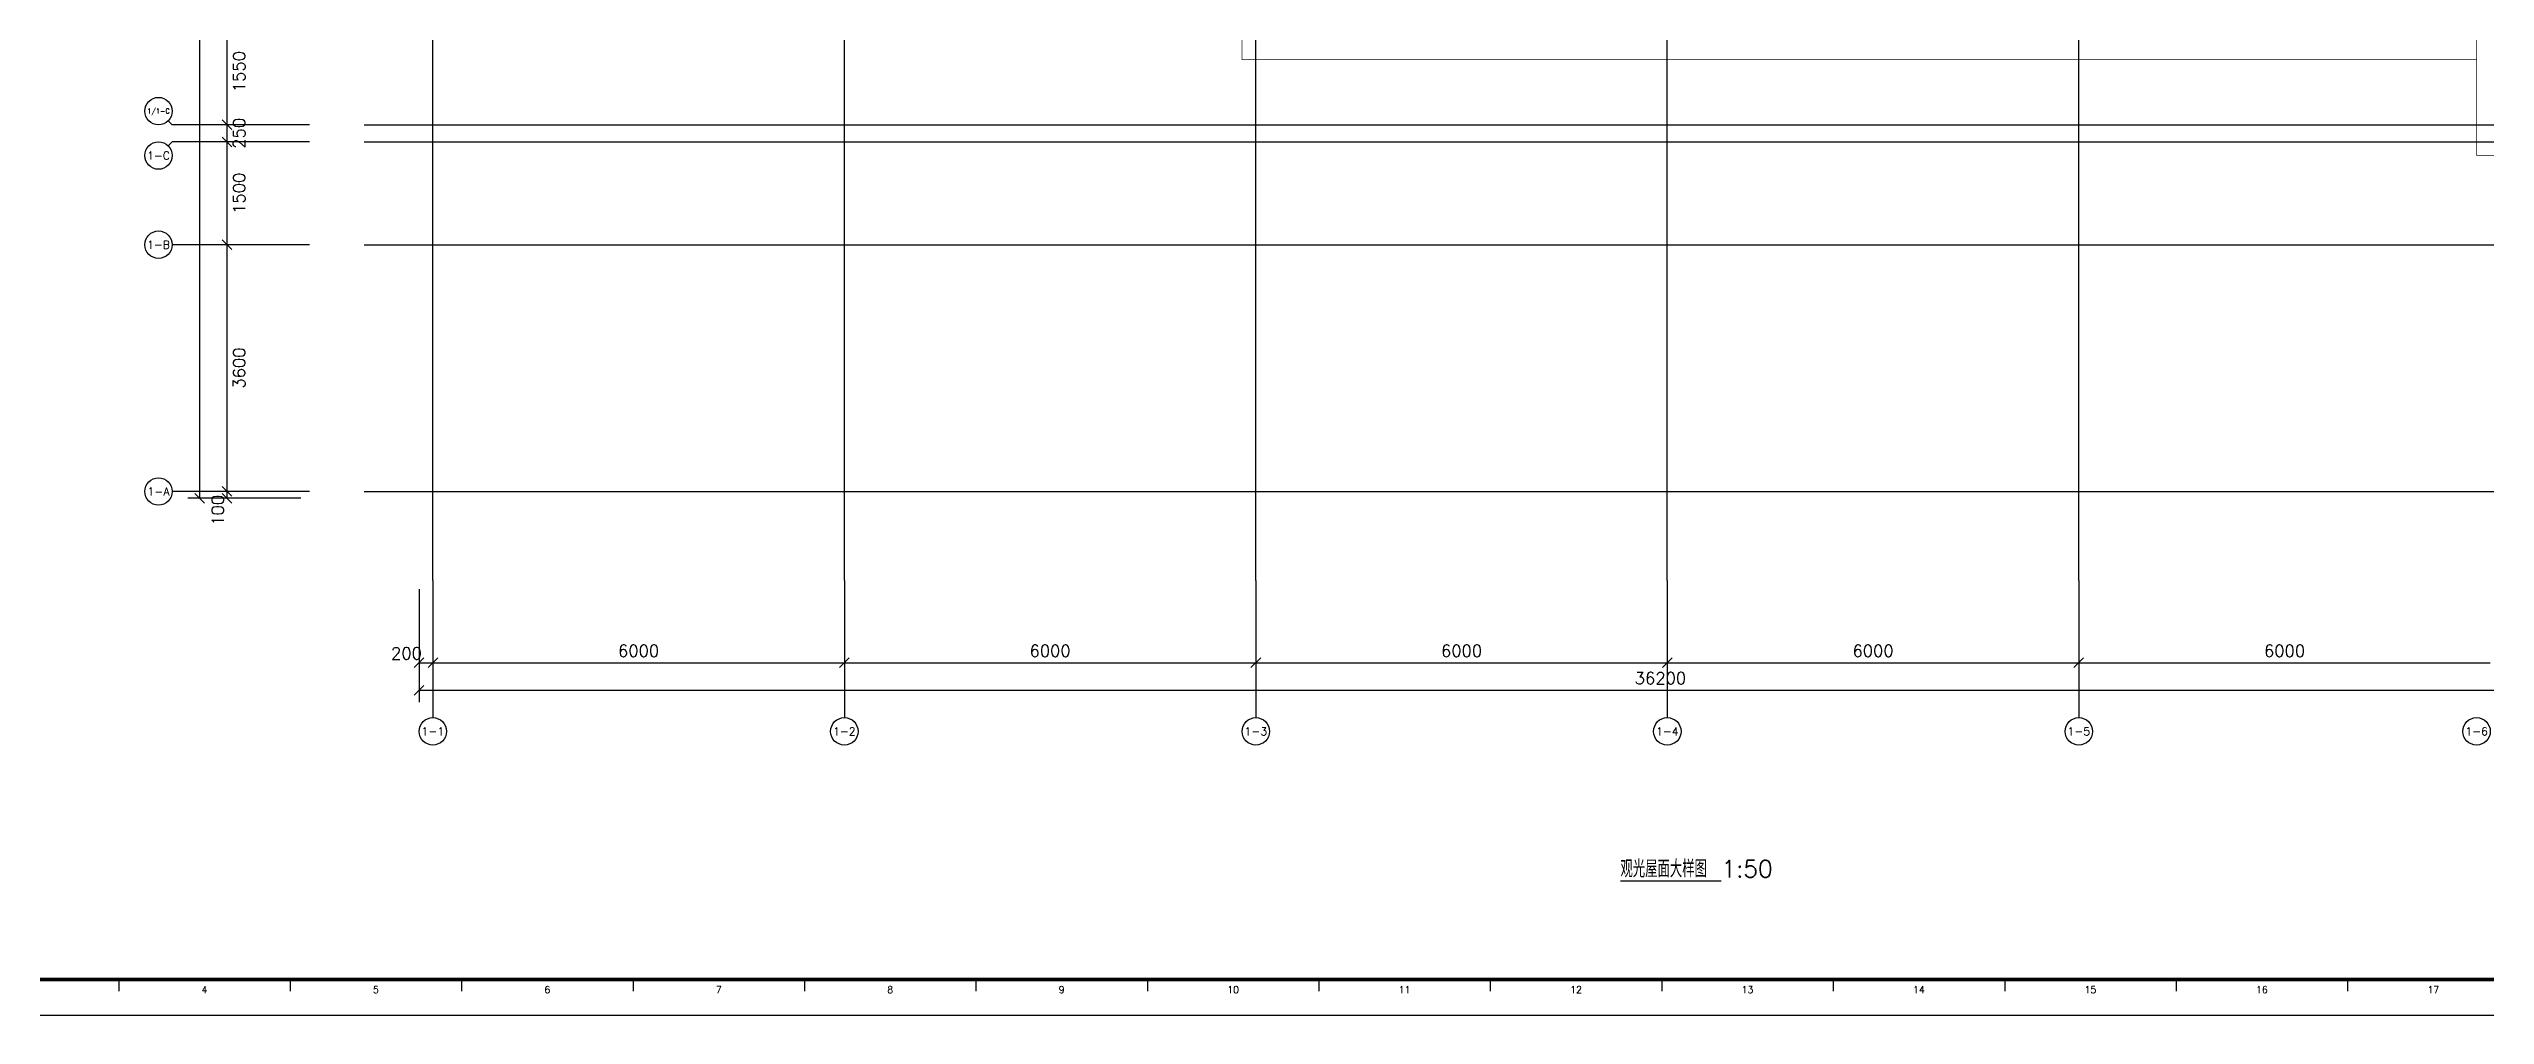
# Model space of a CAD drawing. Header units: inches. Extents: x 0 to 508000, y 0 to 738838.
# Drawn here: x 448830 to 484358, y 198338 to 212441 of the extents above; entities that cross this region are included whole.
import ezdxf
from ezdxf.enums import TextEntityAlignment as Align
from ezdxf.lldxf.tags import DXFTag

# ---------------------------------------------------------------- set-up
doc = ezdxf.new("R2010")
doc.units = ezdxf.units.IN
doc.header["$LTSCALE"] = 1000
doc.header["$MEASUREMENT"] = 0
doc.layers.get('0').update_dxf_attribs({"true_color": 0xffffff})
for name, color, linetype, true_color in [('AXIS', 3, 'Continuous', 0x00ff00), ('DIM_SYMB', 3, 'Continuous', 0x00ff00), ('DOTE', 1, 'DOTE', 0xff0000), ('TK', 7, 'Continuous', 0xffffff), ('ZG-图框层', 4, 'Continuous', 0x00ffff)]:
    doc.layers.add(name, color=color, linetype=linetype, true_color=true_color)
doc.styles.add('ISOCP', font='txt.shx', dxfattribs={"height": 0.2, "bigfont": 'gbcbig.shx'})
doc.styles.add('TXTSTY_ANONYMOUS', font='txt.shx', dxfattribs={"height": 0.2, "bigfont": 'gbcbig.shx'})
tags = doc.linetypes.add('DOTE', pattern=[2.4200000000000004, 2, -0.2, 0.02, -0.2]).pattern_tags.tags
tags[10:11] = [DXFTag(74, 4), DXFTag(75, 0), DXFTag(340, '0'), DXFTag(46, 0.0), DXFTag(50, 0.0), DXFTag(44, 0.0), DXFTag(45, 0.0)]
tags[8:9] = [DXFTag(74, 4), DXFTag(75, 0), DXFTag(340, '0'), DXFTag(46, 0.0), DXFTag(50, 0.0), DXFTag(44, 0.0), DXFTag(45, 0.0)]
tags[6:7] = [DXFTag(74, 4), DXFTag(75, 0), DXFTag(340, '0'), DXFTag(46, 0.0), DXFTag(50, 0.0), DXFTag(44, 0.0), DXFTag(45, 0.0)]
tags[4:5] = [DXFTag(74, 4), DXFTag(75, 0), DXFTag(340, '0'), DXFTag(46, 0.0), DXFTag(50, 0.0), DXFTag(44, 0.0), DXFTag(45, 0.0)]

# ---------------------------------------------------------------- blocks, each defined once
blk = doc.blocks.new('DAnoyomous15506')
at = {"layer": 'AXIS', "lineweight": -3}
for p, q in [((452630.8985908031, 234181.2972284555), (450630.8985908031, 234181.2972284555)), ((452630.8985908031, 230281.2972284555), (450630.8985908031, 230281.2972284555)), ((452630.8985908031, 227281.2972284555), (450630.8985908031, 227281.2972284555)), ((452630.8985908031, 223981.2972284555), (450630.8985908031, 223981.2972284555)), ((452630.8985908031, 221581.2972284555), (450630.8985908031, 221581.2972284555)), ((452630.8985908031, 215881.2972284555), (450630.8985908031, 215881.2972284555)), ((452630.8985908031, 212881.2972284555), (450630.8985908031, 212881.2972284555)), ((450630.8985908031, 211331.2972284555), (450572.3199470043, 211389.8758722544)), ((450630.8985908031, 211081.2972284555), (450572.3199470043, 211022.7185846567)), ((452630.8985908031, 211331.2972284555), (450630.8985908031, 211331.2972284555)), ((452630.8985908031, 211081.2972284555), (450630.8985908031, 211081.2972284555)), ((452630.8985908031, 209581.2972284555), (450630.8985908031, 209581.2972284555)), ((452630.8985908031, 205981.2972284555), (450630.8985908031, 205981.2972284555))]:
    blk.add_line(p, q, dxfattribs=at)
for centre in [(450430.8985908031, 234181.2972284555), (450430.8985908031, 230281.2972284555), (450430.8985908031, 227281.2972284555), (450430.8985908031, 223981.2972284555), (450430.8985908031, 221581.2972284555), (450430.8985908031, 215881.2972284555), (450430.8985908031, 212881.2972284555), (450430.8985908031, 211531.2972284555), (450430.8985908031, 210881.2972284555), (450430.8985908031, 209581.2972284555), (450430.8985908031, 205981.2972284555)]:
    blk.add_circle(centre, 200, dxfattribs=at)
at = {"layer": 'AXIS', "color": 7, "true_color": 0xffffff, "style": 'TXTSTY_ANONYMOUS'}
for s, height, p in [('1-L', 116.6666641235352, (450430.8985908031, 234181.2972284555)), ('1-H', 116.6666641235352, (450430.8985908031, 230281.2972284555)), ('1-G', 116.6666641235352, (450430.8985908031, 227281.2972284555)), ('1/1-F', 70, (450430.8985908031, 223981.2972284555)), ('1-F', 116.6666641235352, (450430.8985908031, 221581.2972284555)), ('1-E', 116.6666641235352, (450430.8985908031, 215881.2972284555)), ('1-D', 116.6666641235352, (450430.8985908031, 212881.2972284555)), ('1/1-C', 70, (450430.8985908031, 211531.2972284555)), ('1-C', 116.6666641235352, (450430.8985908031, 210881.2972284555)), ('1-B', 116.6666641235352, (450430.8985908031, 209581.2972284555)), ('1-A', 116.6666641235352, (450430.8985908031, 205981.2972284555))]:
    blk.add_text(s, height=height, dxfattribs=at).set_placement(p, align=Align.MIDDLE_CENTER)
blk = doc.blocks.new('DAnoyomous15513')
at = {"layer": 'AXIS', "lineweight": -3}
for p, q in [((452505.8985908031, 234381.3618938923), (450855.8985908031, 234381.3618938923)), ((451101.6092689037, 234310.6512157917), (450960.1879127026, 234452.0725719929)), ((451030.8985908031, 205881.2972284555), (451030.8985908031, 234381.3618938923)), ((452505.8985908031, 205881.2972284555), (450855.8985908031, 205881.2972284555)), ((451101.6092689037, 205810.586550355), (450960.1879127026, 205952.0079065561))]:
    blk.add_line(p, q, dxfattribs=at)
at = {"layer": 'AXIS', "color": 7, "true_color": 0xffffff, "style": 'TXTSTY_ANONYMOUS'}
blk.add_text('28500', height=175, rotation=90.00000250447816, dxfattribs=at).set_placement((451205.8985908031, 220131.3295612335), align=Align.MIDDLE_CENTER)
blk = doc.blocks.new('DAnoyomous15564')
at = {"layer": 'AXIS', "lineweight": -3}
for p, q in [((452505.8985908031, 234381.3618938923), (451255.8985908031, 234381.3618938923)), ((452505.8985908031, 234181.2972284555), (451255.8985908031, 234181.2972284555)), ((451501.6092689037, 234310.6512157917), (451360.1879127026, 234452.0725719929)), ((451501.6092689037, 234110.586550355), (451360.1879127026, 234252.0079065561)), ((451430.8985908031, 234181.2972284555), (451430.8985908031, 234381.3618938923)), ((451430.8985908031, 230281.2972284555), (451430.8985908031, 234181.2972284555)), ((452505.8985908031, 230281.2972284555), (451255.8985908031, 230281.2972284555)), ((451501.6092689037, 230210.586550355), (451360.1879127026, 230352.0079065561)), ((451430.8985908031, 227281.2972284555), (451430.8985908031, 230281.2972284555)), ((452505.8985908031, 227281.2972284555), (451255.8985908031, 227281.2972284555)), ((451501.6092689037, 227210.586550355), (451360.1879127026, 227352.0079065561)), ((451430.8985908031, 223981.2972284555), (451430.8985908031, 227281.2972284555)), ((452505.8985908031, 223981.2972284555), (451255.8985908031, 223981.2972284555)), ((451501.6092689037, 223910.586550355), (451360.1879127026, 224052.0079065561)), ((451430.8985908031, 221581.2972284555), (451430.8985908031, 223981.2972284555)), ((452505.8985908031, 221581.2972284555), (451255.8985908031, 221581.2972284555)), ((451501.6092689037, 221510.586550355), (451360.1879127026, 221652.0079065561)), ((451430.8985908031, 215881.2972284555), (451430.8985908031, 221581.2972284555)), ((452505.8985908031, 215881.2972284555), (451255.8985908031, 215881.2972284555)), ((451501.6092689037, 215810.586550355), (451360.1879127026, 215952.0079065561)), ((451430.8985908031, 212881.2972284555), (451430.8985908031, 215881.2972284555)), ((452505.8985908031, 212881.2972284555), (451255.8985908031, 212881.2972284555)), ((451501.6092689037, 212810.586550355), (451360.1879127026, 212952.0079065561)), ((451430.8985908031, 211331.2972284555), (451430.8985908031, 212881.2972284555)), ((451501.6092689037, 211260.586550355), (451360.1879127026, 211402.0079065561)), ((452505.8985908031, 211331.2972284555), (451255.8985908031, 211331.2972284555)), ((452505.8985908031, 211081.2972284555), (451255.8985908031, 211081.2972284555)), ((451501.6092689037, 211010.586550355), (451360.1879127026, 211152.0079065561)), ((451430.8985908031, 211081.2972284555), (451430.8985908031, 211331.2972284555)), ((451430.8985908031, 209581.2972284555), (451430.8985908031, 211081.2972284555)), ((451501.6092689037, 209510.586550355), (451360.1879127026, 209652.0079065561)), ((452505.8985908031, 209581.2972284555), (451255.8985908031, 209581.2972284555)), ((451430.8985908031, 205981.2972284555), (451430.8985908031, 209581.2972284555)), ((452505.8985908031, 205981.2972284555), (451255.8985908031, 205981.2972284555)), ((452505.8985908031, 205881.2972284555), (451255.8985908031, 205881.2972284555)), ((451501.6092689037, 205910.586550355), (451360.1879127026, 206052.0079065561)), ((451501.6092689037, 205810.586550355), (451360.1879127026, 205952.0079065561)), ((451430.8985908031, 205881.2972284555), (451430.8985908031, 205981.2972284555))]:
    blk.add_line(p, q, dxfattribs=at)
at = {"layer": 'AXIS', "color": 7, "true_color": 0xffffff, "style": 'TXTSTY_ANONYMOUS'}
for s, p in [('200', (451293.3985908031, 234566.3618938923)), ('3900', (451605.8985908031, 232231.2972284555)), ('3000', (451605.8985908031, 228781.2972284555)), ('3300', (451605.8985908031, 225631.2972284555)), ('2400', (451605.8985908031, 222781.2972284555)), ('5700', (451605.8985908031, 218731.2972284555)), ('3000', (451605.8985908031, 214381.2972284555)), ('1550', (451605.8985908031, 212106.2972284555)), ('250', (451605.8985908031, 211206.2972284555)), ('1500', (451605.8985908031, 210331.2972284555)), ('3600', (451605.8985908031, 207781.2972284555)), ('100', (451293.3985908031, 205706.2972284555))]:
    blk.add_text(s, height=175, rotation=90.00000250447816, dxfattribs=at).set_placement(p, align=Align.MIDDLE_CENTER)
blk = doc.blocks.new('DAnoyomous15654')
at = {"layer": 'AXIS', "lineweight": -3}
for p, q in [((454430.8985908031, 204681.2972284555), (454430.8985908031, 202681.2972284555)), ((460430.8985908031, 204681.2972284555), (460430.8985908031, 202681.2972284555)), ((466430.8985908031, 204681.2972284555), (466430.8985908031, 202681.2972284555)), ((472430.8985908031, 204681.2972284555), (472430.8985908031, 202681.2972284555)), ((478430.8985908031, 204681.2972284555), (478430.8985908031, 202681.2972284555))]:
    blk.add_line(p, q, dxfattribs=at)
for centre in [(454430.8985908031, 202481.2972284555), (460430.8985908031, 202481.2972284555), (466430.8985908031, 202481.2972284555), (472430.8985908031, 202481.2972284555), (478430.8985908031, 202481.2972284555), (484230.8985908031, 202481.2972284555)]:
    blk.add_circle(centre, 200, dxfattribs=at)
at = {"layer": 'AXIS', "color": 7, "true_color": 0xffffff, "style": 'TXTSTY_ANONYMOUS'}
for s, p in [('1-1', (454430.8985908031, 202481.2972284555)), ('1-2', (460430.8985908031, 202481.2972284555)), ('1-3', (466430.8985908031, 202481.2972284555)), ('1-4', (472430.8985908031, 202481.2972284555)), ('1-5', (478430.8985908031, 202481.2972284555)), ('1-6', (484230.8985908031, 202481.2972284555))]:
    blk.add_text(s, height=116.6666641235352, dxfattribs=at).set_placement(p, align=Align.MIDDLE_CENTER)
blk = doc.blocks.new('DAnoyomous15661')
at = {"layer": 'AXIS', "lineweight": -3}
for p, q in [((454230.8985908031, 204556.2972284555), (454230.8985908031, 202906.2972284555)), ((454301.6092689037, 203152.0079065561), (454160.1879127026, 203010.586550355)), ((454230.8985908031, 203081.2972284555), (490430.8985908031, 203081.2972284555))]:
    blk.add_line(p, q, dxfattribs=at)
at = {"layer": 'AXIS', "color": 7, "true_color": 0xffffff, "style": 'TXTSTY_ANONYMOUS'}
blk.add_text('36200', height=175, dxfattribs=at).set_placement((472330.8985908031, 203256.2972284555), align=Align.MIDDLE_CENTER)
blk = doc.blocks.new('DAnoyomous15700')
at = {"layer": 'AXIS', "lineweight": -3}
for p, q in [((454230.8985908031, 204556.2972284555), (454230.8985908031, 203306.2972284555)), ((454430.8985908031, 204556.2972284555), (454430.8985908031, 203306.2972284555)), ((460430.8985908031, 204556.2972284555), (460430.8985908031, 203306.2972284555)), ((466430.8985908031, 204556.2972284555), (466430.8985908031, 203306.2972284555)), ((472430.8985908031, 204556.2972284555), (472430.8985908031, 203306.2972284555)), ((478430.8985908031, 204556.2972284555), (478430.8985908031, 203306.2972284555)), ((454301.6092689037, 203552.0079065561), (454160.1879127026, 203410.586550355)), ((454230.8985908031, 203481.2972284555), (454430.8985908031, 203481.2972284555)), ((454501.6092689037, 203552.0079065561), (454360.1879127026, 203410.586550355)), ((454430.8985908031, 203481.2972284555), (460430.8985908031, 203481.2972284555)), ((460501.6092689037, 203552.0079065561), (460360.1879127026, 203410.586550355)), ((460430.8985908031, 203481.2972284555), (466430.8985908031, 203481.2972284555)), ((466501.6092689037, 203552.0079065561), (466360.1879127026, 203410.586550355)), ((466430.8985908031, 203481.2972284555), (472430.8985908031, 203481.2972284555)), ((472501.6092689037, 203552.0079065561), (472360.1879127026, 203410.586550355)), ((472430.8985908031, 203481.2972284555), (478430.8985908031, 203481.2972284555)), ((478501.6092689037, 203552.0079065561), (478360.1879127026, 203410.586550355)), ((478430.8985908031, 203481.2972284555), (484430.8985908031, 203481.2972284555))]:
    blk.add_line(p, q, dxfattribs=at)
at = {"layer": 'AXIS', "color": 7, "true_color": 0xffffff, "style": 'TXTSTY_ANONYMOUS'}
for s, p in [('200', (454045.8985908031, 203618.7972284555)), ('6000', (457430.8985908031, 203656.2972284555)), ('6000', (463430.8985908031, 203656.2972284555)), ('6000', (469430.8985908031, 203656.2972284555)), ('6000', (475430.8985908031, 203656.2972284555)), ('6000', (481430.8985908031, 203656.2972284555))]:
    blk.add_text(s, height=175, dxfattribs=at).set_placement(p, align=Align.MIDDLE_CENTER)
blk = doc.blocks.new('DAnoyomous39791')
at = {"layer": 'DIM_SYMB', "lineweight": -3}
blk.add_line((471747.4943189621, 200297.9970854521), (473217.4943189621, 200297.9970854521), dxfattribs=at)
at = {"layer": 'DIM_SYMB', "color": 7, "true_color": 0xffffff, "style": 'TXTSTY_ANONYMOUS'}
for s, p in [('观光屋面大样图', (471747.4943189621, 200350.4970854521)), ('1:50', (473218.0943189859, 200350.4970854521))]:
    blk.add_text(s, height=250, dxfattribs=at).set_placement(p)

msp = doc.modelspace()

# ---------------------------------------------------------------- linework, layer by layer
at = {"lineweight": -3, "const_width": 10}
for points in [[(484230.8985908031, 210881.2972284555), (484230.8985908031, 221431.2972284555)], [(484230.8985908031, 212281.2972284555), (466230.8985908031, 212281.2972284555), (466230.8985908031, 215681.2972284555)], [(484230.8985908031, 210881.2972284555), (490630.8985908031, 210881.2972284555)]]:
    msp.add_lwpolyline(points, dxfattribs=at)
at = {"layer": 'DOTE', "lineweight": -3}
for p, q in [((454430.8985908031, 204681.2972284555), (454430.8985908031, 235481.2972284555)), ((460430.8985908031, 204681.2972284555), (460430.8985908031, 235481.2972284555)), ((466430.8985908031, 204681.2972284555), (466430.8985908031, 235481.2972284555)), ((472430.8985908031, 204681.2972284555), (472430.8985908031, 235481.2972284555)), ((478430.8985908031, 204681.2972284555), (478430.8985908031, 235481.2972284555)), ((453430.8985908031, 211331.2972284555), (491097.112426281, 211331.2972284555)), ((453430.8985908031, 211081.2972284555), (491097.112426281, 211081.2972284555)), ((453430.8985908031, 209581.2972284555), (491097.0944366455, 209581.2972284555)), ((453430.8985908031, 205981.2972284555), (491097.0512615442, 205981.2972284555))]:
    msp.add_line(p, q, dxfattribs=at)
at = {"layer": 'TK', "lineweight": -3}
for p, q in [((449849.9999786615, 198884.0907633305), (449849.9999786615, 198688.4308350086)), ((452349.9999786615, 198884.0907633305), (452349.9999786615, 198688.4308350086)), ((454849.9999786615, 198884.0907633305), (454849.9999786615, 198688.4308350086)), ((457349.9999786615, 198884.0907633305), (457349.9999786615, 198688.4308350086)), ((459849.9999786615, 198884.0907633305), (459849.9999786615, 198688.4308350086)), ((462349.9999786615, 198884.0907633305), (462349.9999786615, 198688.4308350086)), ((464849.9999786615, 198884.0907633305), (464849.9999786615, 198688.4308350086)), ((467349.9999786615, 198884.0907633305), (467349.9999786615, 198688.4308350086)), ((469849.9999786615, 198884.0907633305), (469849.9999786615, 198688.4308350086)), ((472349.9999786615, 198884.0907633305), (472349.9999786615, 198688.4308350086)), ((474849.9999786615, 198884.0907633305), (474849.9999786615, 198688.4308350086)), ((477349.9999786615, 198884.0907633305), (477349.9999786615, 198688.4308350086)), ((479849.9999786615, 198884.0907633305), (479849.9999786615, 198688.4308350086)), ((482349.9999786615, 198884.0907633305), (482349.9999786615, 198688.4308350086))]:
    msp.add_line(p, q, dxfattribs=at)
at = {"layer": 'ZG-图框层', "lineweight": -3}
msp.add_lwpolyline([(441100.0000127554, 240388.4308350086), (441100.0000127554, 198338.4308350086), (508000.0000127554, 198338.4308350086), (508000.0000127554, 240388.4308350086)], close=True, dxfattribs=at)
at = {"layer": 'ZG-图框层', "lineweight": -3, "const_width": 50}
msp.add_lwpolyline([(442349.9999786615, 198861.2607991695), (442349.9999786615, 239888.4308350086), (507499.9999985695, 239888.4308350086), (507499.9999985695, 198861.2607991695)], close=True, dxfattribs=at)

# ---------------------------------------------------------------- block references
at = {"layer": 'AXIS'}
for name in ['DAnoyomous15564', 'DAnoyomous15506', 'DAnoyomous15513', 'DAnoyomous15654', 'DAnoyomous15700', 'DAnoyomous15661']:
    msp.add_blockref(name, (0, 0), dxfattribs=at)
at = {"layer": 'DIM_SYMB'}
msp.add_blockref('DAnoyomous39791', (0, 0), dxfattribs=at)

# ---------------------------------------------------------------- texts
at = {"layer": 'TK', "style": 'ISOCP'}
for s, p in [('4', (451099.9999786615, 198713.4308350086)), ('5', (453599.9999786615, 198713.4308350086)), ('6', (456099.9999786615, 198713.4308350086)), ('7', (458599.9999786615, 198713.4308350086)), ('8', (461099.9999786615, 198713.4308350086)), ('9', (463599.9999786615, 198713.4308350086)), ('10', (466099.9999786615, 198713.4308350086)), ('11', (468599.9999786615, 198713.4308350086)), ('12', (471099.9999786615, 198713.4308350086)), ('13', (473599.9999786615, 198713.4308350086)), ('14', (476099.9999786615, 198713.4308350086)), ('15', (478599.9999786615, 198713.4308350086)), ('16', (481099.9999786615, 198713.4308350086)), ('17', (483599.9999786615, 198713.4308350086))]:
    msp.add_text(s, height=100, dxfattribs=at).set_placement(p, align=Align.MIDDLE_CENTER)

doc.saveas('drawing.dxf')
